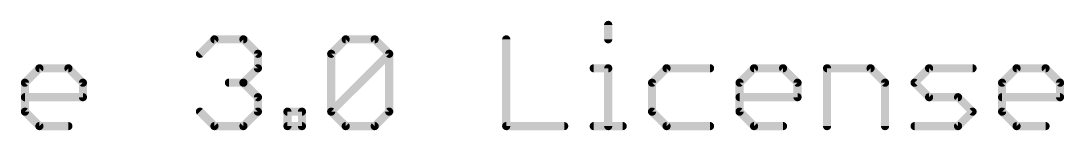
# Model space of a CAD drawing. Extents: x -27 to 80, y -11 to 53.
# Drawn here: x 60.92 to 80.44, y -5.08 to -3.03 of the extents above; entities that cross this region are included whole.
import ezdxf

# ---------------------------------------------------------------- set-up
doc = ezdxf.new("R2010")
doc.units = 0
doc.layers.add('27', color=253, linetype='CONTINUOUS')

msp = doc.modelspace()

# ---------------------------------------------------------------- linework, layer by layer
at = {"layer": '27', "const_width": 0.1524}
for points in [[(71.9067, -3.1056), (71.9067, -3.3768)], [(64.2684, -3.648), (64.5395, -3.3768)], [(64.5395, -3.3768), (65.0819, -3.3768)], [(65.0819, -3.3768), (65.353, -3.648)], [(66.7241, -3.648), (66.9953, -3.3768)], [(66.9953, -3.3768), (67.5376, -3.3768)], [(67.5376, -3.3768), (67.8088, -3.648)], [(69.9984, -3.3768), (69.9984, -5.0038)], [(65.353, -3.648), (65.353, -3.9191)], [(66.7241, -4.7326), (66.7241, -3.648)], [(66.7241, -4.7326), (67.8088, -3.648)], [(67.8088, -3.648), (67.8088, -4.7326)], [(60.9941, -4.1903), (61.2652, -3.9191)], [(61.2652, -3.9191), (61.8076, -3.9191)], [(61.8076, -3.9191), (62.0787, -4.1903)], [(65.353, -3.9191), (65.0819, -4.1903)], [(71.6356, -3.9191), (71.9067, -3.9191)], [(71.9067, -3.9191), (71.9067, -5.0038)], [(72.9982, -3.9191), (72.727, -4.1903)], [(73.8117, -3.9191), (72.9982, -3.9191)], [(74.3642, -4.1903), (74.6353, -3.9191)], [(74.6353, -3.9191), (75.1777, -3.9191)], [(75.1777, -3.9191), (75.4488, -4.1903)], [(76.0013, -5.0038), (76.0013, -3.9191)], [(76.0013, -3.9191), (76.8148, -3.9191)], [(76.8148, -3.9191), (77.086, -4.1903)], [(77.6385, -4.1903), (77.9096, -3.9191)], [(77.9096, -3.9191), (78.7231, -3.9191)], [(79.2756, -4.1903), (79.5468, -3.9191)], [(79.5468, -3.9191), (80.0891, -3.9191)], [(80.0891, -3.9191), (80.3603, -4.1903)], [(60.9941, -4.7326), (60.9941, -4.1903)], [(62.0787, -4.1903), (62.0787, -4.4615)], [(65.0819, -4.1903), (64.8107, -4.1903)], [(65.0819, -4.1903), (65.353, -4.4615)], [(72.727, -4.1903), (72.727, -4.7326)], [(74.3642, -4.7326), (74.3642, -4.1903)], [(75.4488, -4.1903), (75.4488, -4.4615)], [(77.086, -4.1903), (77.086, -5.0038)], [(77.9096, -4.4615), (77.6385, -4.1903)], [(79.2756, -4.7326), (79.2756, -4.1903)], [(80.3603, -4.1903), (80.3603, -4.4615)], [(62.0787, -4.4615), (60.9941, -4.4615)], [(65.353, -4.4615), (65.353, -4.7326)], [(75.4488, -4.4615), (74.3642, -4.4615)], [(78.452, -4.4615), (77.9096, -4.4615)], [(78.7231, -4.7326), (78.452, -4.4615)], [(80.3603, -4.4615), (79.2756, -4.4615)], [(61.2652, -5.0038), (60.9941, -4.7326)], [(64.5395, -5.0038), (64.2684, -4.7326)], [(65.353, -4.7326), (65.0819, -5.0038)], [(65.9055, -5.0038), (65.9055, -4.7326)], [(65.9055, -4.7326), (66.1767, -4.7326)], [(66.1767, -4.7326), (66.1767, -5.0038)], [(66.9953, -5.0038), (66.7241, -4.7326)], [(67.8088, -4.7326), (67.5376, -5.0038)], [(72.727, -4.7326), (72.9982, -5.0038)], [(74.6353, -5.0038), (74.3642, -4.7326)], [(78.452, -5.0038), (78.7231, -4.7326)], [(79.5468, -5.0038), (79.2756, -4.7326)], [(61.8076, -5.0038), (61.2652, -5.0038)], [(65.0819, -5.0038), (64.5395, -5.0038)], [(66.1767, -5.0038), (65.9055, -5.0038)], [(67.5376, -5.0038), (66.9953, -5.0038)], [(69.9984, -5.0038), (71.0831, -5.0038)], [(71.6356, -5.0038), (72.1779, -5.0038)], [(72.9982, -5.0038), (73.8117, -5.0038)], [(75.1777, -5.0038), (74.6353, -5.0038)], [(77.6385, -5.0038), (78.452, -5.0038)], [(80.0891, -5.0038), (79.5468, -5.0038)]]:
    msp.add_lwpolyline(points, dxfattribs=at)
at = {"layer": '27', "const_width": 0.0762}
for points in [[(71.9448, -3.1056, 1), (71.8686, -3.1056)], [(64.5395, -3.3387, 1), (64.5395, -3.4149)], [(64.5665, -3.4038, 1), (64.5126, -3.3499)], [(65.1088, -3.3499, 1), (65.0549, -3.4038)], [(65.0819, -3.4149, 1), (65.0819, -3.3387)], [(66.9953, -3.3387, 1), (66.9953, -3.4149)], [(67.0222, -3.4038, 1), (66.9683, -3.3499)], [(67.5645, -3.3499, 1), (67.5107, -3.4038)], [(67.5376, -3.4149, 1), (67.5376, -3.3387)], [(70.0365, -3.3768, 1), (69.9603, -3.3768)], [(71.8686, -3.3768, 1), (71.9448, -3.3768)], [(64.2414, -3.621, 1), (64.2953, -3.6749)], [(65.3911, -3.648, 1), (65.3149, -3.648)], [(65.3261, -3.6749, 1), (65.38, -3.621)], [(66.7622, -3.648, 1), (66.686, -3.648)], [(66.6972, -3.621, 1), (66.751, -3.6749)], [(67.8469, -3.648, 1), (67.7707, -3.648)], [(67.8357, -3.6749, 1), (67.7818, -3.621)], [(67.7818, -3.6749, 1), (67.8357, -3.621)], [(61.2652, -3.881, 1), (61.2652, -3.9572)], [(61.2922, -3.9461, 1), (61.2383, -3.8922)], [(61.8345, -3.8922, 1), (61.7806, -3.9461)], [(61.8076, -3.9572, 1), (61.8076, -3.881)], [(65.3149, -3.9191, 1), (65.3911, -3.9191)], [(65.38, -3.9461, 1), (65.3261, -3.8922)], [(71.6356, -3.881, 1), (71.6356, -3.9572)], [(71.9448, -3.9191, 1), (71.8686, -3.9191)], [(71.9067, -3.9572, 1), (71.9067, -3.881)], [(72.9982, -3.881, 1), (72.9982, -3.9572)], [(73.0251, -3.9461, 1), (72.9712, -3.8922)], [(73.8117, -3.9572, 1), (73.8117, -3.881)], [(74.6353, -3.881, 1), (74.6353, -3.9572)], [(74.6623, -3.9461, 1), (74.6084, -3.8922)], [(75.2046, -3.8922, 1), (75.1507, -3.9461)], [(75.1777, -3.9572, 1), (75.1777, -3.881)], [(76.0394, -3.9191, 1), (75.9632, -3.9191)], [(76.0013, -3.881, 1), (76.0013, -3.9572)], [(76.8418, -3.8922, 1), (76.7879, -3.9461)], [(76.8148, -3.9572, 1), (76.8148, -3.881)], [(77.9096, -3.881, 1), (77.9096, -3.9572)], [(77.9366, -3.9461, 1), (77.8827, -3.8922)], [(78.7231, -3.9572, 1), (78.7231, -3.881)], [(79.5468, -3.881, 1), (79.5468, -3.9572)], [(79.5737, -3.9461, 1), (79.5199, -3.8922)], [(80.1161, -3.8922, 1), (80.0622, -3.9461)], [(80.0891, -3.9572, 1), (80.0891, -3.881)], [(61.0322, -4.1903, 1), (60.956, -4.1903)], [(60.9671, -4.1634, 1), (61.021, -4.2172)], [(62.1168, -4.1903, 1), (62.0406, -4.1903)], [(62.0518, -4.2172, 1), (62.1057, -4.1634)], [(64.8107, -4.1522, 1), (64.8107, -4.2284)], [(65.1088, -4.1634, 1), (65.0549, -4.2172)], [(65.0549, -4.1634, 1), (65.1088, -4.2172)], [(65.0819, -4.2284, 1), (65.0819, -4.1522)], [(72.7651, -4.1903, 1), (72.6889, -4.1903)], [(72.7001, -4.1634, 1), (72.754, -4.2172)], [(74.4023, -4.1903, 1), (74.3261, -4.1903)], [(74.3372, -4.1634, 1), (74.3911, -4.2172)], [(75.4869, -4.1903, 1), (75.4107, -4.1903)], [(75.4219, -4.2172, 1), (75.4758, -4.1634)], [(77.1241, -4.1903, 1), (77.0479, -4.1903)], [(77.059, -4.2172, 1), (77.1129, -4.1634)], [(77.6654, -4.1634, 1), (77.6115, -4.2172)], [(77.6115, -4.1634, 1), (77.6654, -4.2172)], [(79.3137, -4.1903, 1), (79.2375, -4.1903)], [(79.2487, -4.1634, 1), (79.3026, -4.2172)], [(80.3984, -4.1903, 1), (80.3222, -4.1903)], [(80.3334, -4.2172, 1), (80.3872, -4.1634)], [(60.9941, -4.4234, 1), (60.9941, -4.4996)], [(62.0406, -4.4615, 1), (62.1168, -4.4615)], [(62.0787, -4.4996, 1), (62.0787, -4.4234)], [(65.3911, -4.4615, 1), (65.3149, -4.4615)], [(65.3261, -4.4884, 1), (65.38, -4.4345)], [(74.3642, -4.4234, 1), (74.3642, -4.4996)], [(75.4107, -4.4615, 1), (75.4869, -4.4615)], [(75.4488, -4.4996, 1), (75.4488, -4.4234)], [(77.9096, -4.4234, 1), (77.9096, -4.4996)], [(77.8827, -4.4884, 1), (77.9366, -4.4345)], [(78.4789, -4.4345, 1), (78.425, -4.4884)], [(78.452, -4.4996, 1), (78.452, -4.4234)], [(79.2756, -4.4234, 1), (79.2756, -4.4996)], [(80.3222, -4.4615, 1), (80.3984, -4.4615)], [(80.3603, -4.4996, 1), (80.3603, -4.4234)], [(61.021, -4.7057, 1), (60.9671, -4.7596)], [(64.2953, -4.7057, 1), (64.2414, -4.7596)], [(65.38, -4.7596, 1), (65.3261, -4.7057)], [(65.9436, -4.7326, 1), (65.8674, -4.7326)], [(65.9055, -4.6945, 1), (65.9055, -4.7707)], [(66.2148, -4.7326, 1), (66.1386, -4.7326)], [(66.1767, -4.7707, 1), (66.1767, -4.6945)], [(66.751, -4.7057, 1), (66.6972, -4.7596)], [(66.6972, -4.7057, 1), (66.751, -4.7596)], [(67.8357, -4.7596, 1), (67.7818, -4.7057)], [(72.754, -4.7057, 1), (72.7001, -4.7596)], [(74.3911, -4.7057, 1), (74.3372, -4.7596)], [(78.7501, -4.7596, 1), (78.6962, -4.7057)], [(78.6962, -4.7596, 1), (78.7501, -4.7057)], [(79.3026, -4.7057, 1), (79.2487, -4.7596)], [(60.956, -4.7326, 1), (61.0322, -4.7326)], [(65.3149, -4.7326, 1), (65.3911, -4.7326)], [(66.686, -4.7326, 1), (66.7622, -4.7326)], [(67.7707, -4.7326, 1), (67.8469, -4.7326)], [(72.6889, -4.7326, 1), (72.7651, -4.7326)], [(74.3261, -4.7326, 1), (74.4023, -4.7326)], [(79.2375, -4.7326, 1), (79.3137, -4.7326)], [(61.2652, -4.9657, 1), (61.2652, -5.0419)], [(61.2383, -5.0307, 1), (61.2922, -4.9769)], [(61.8076, -5.0419, 1), (61.8076, -4.9657)], [(64.5395, -4.9657, 1), (64.5395, -5.0419)], [(64.5126, -5.0307, 1), (64.5665, -4.9769)], [(65.0549, -4.9769, 1), (65.1088, -5.0307)], [(65.0819, -5.0419, 1), (65.0819, -4.9657)], [(65.9055, -4.9657, 1), (65.9055, -5.0419)], [(65.8674, -5.0038, 1), (65.9436, -5.0038)], [(66.1386, -5.0038, 1), (66.2148, -5.0038)], [(66.1767, -5.0419, 1), (66.1767, -4.9657)], [(66.9953, -4.9657, 1), (66.9953, -5.0419)], [(66.9683, -5.0307, 1), (67.0222, -4.9769)], [(67.5107, -4.9769, 1), (67.5645, -5.0307)], [(67.5376, -5.0419, 1), (67.5376, -4.9657)], [(69.9984, -4.9657, 1), (69.9984, -5.0419)], [(69.9603, -5.0038, 1), (70.0365, -5.0038)], [(71.0831, -5.0419, 1), (71.0831, -4.9657)], [(71.6356, -4.9657, 1), (71.6356, -5.0419)], [(71.8686, -5.0038, 1), (71.9448, -5.0038)], [(72.1779, -5.0419, 1), (72.1779, -4.9657)], [(72.9982, -4.9657, 1), (72.9982, -5.0419)], [(72.9712, -5.0307, 1), (73.0251, -4.9769)], [(73.8117, -5.0419, 1), (73.8117, -4.9657)], [(74.6353, -4.9657, 1), (74.6353, -5.0419)], [(74.6084, -5.0307, 1), (74.6623, -4.9769)], [(75.1777, -5.0419, 1), (75.1777, -4.9657)], [(75.9632, -5.0038, 1), (76.0394, -5.0038)], [(77.0479, -5.0038, 1), (77.1241, -5.0038)], [(77.6385, -4.9657, 1), (77.6385, -5.0419)], [(78.425, -4.9769, 1), (78.4789, -5.0307)], [(78.452, -5.0419, 1), (78.452, -4.9657)], [(79.5468, -4.9657, 1), (79.5468, -5.0419)], [(79.5199, -5.0307, 1), (79.5737, -4.9769)], [(80.0891, -5.0419, 1), (80.0891, -4.9657)]]:
    msp.add_lwpolyline(points, format="xyb", dxfattribs=at)

doc.saveas('drawing.dxf')
